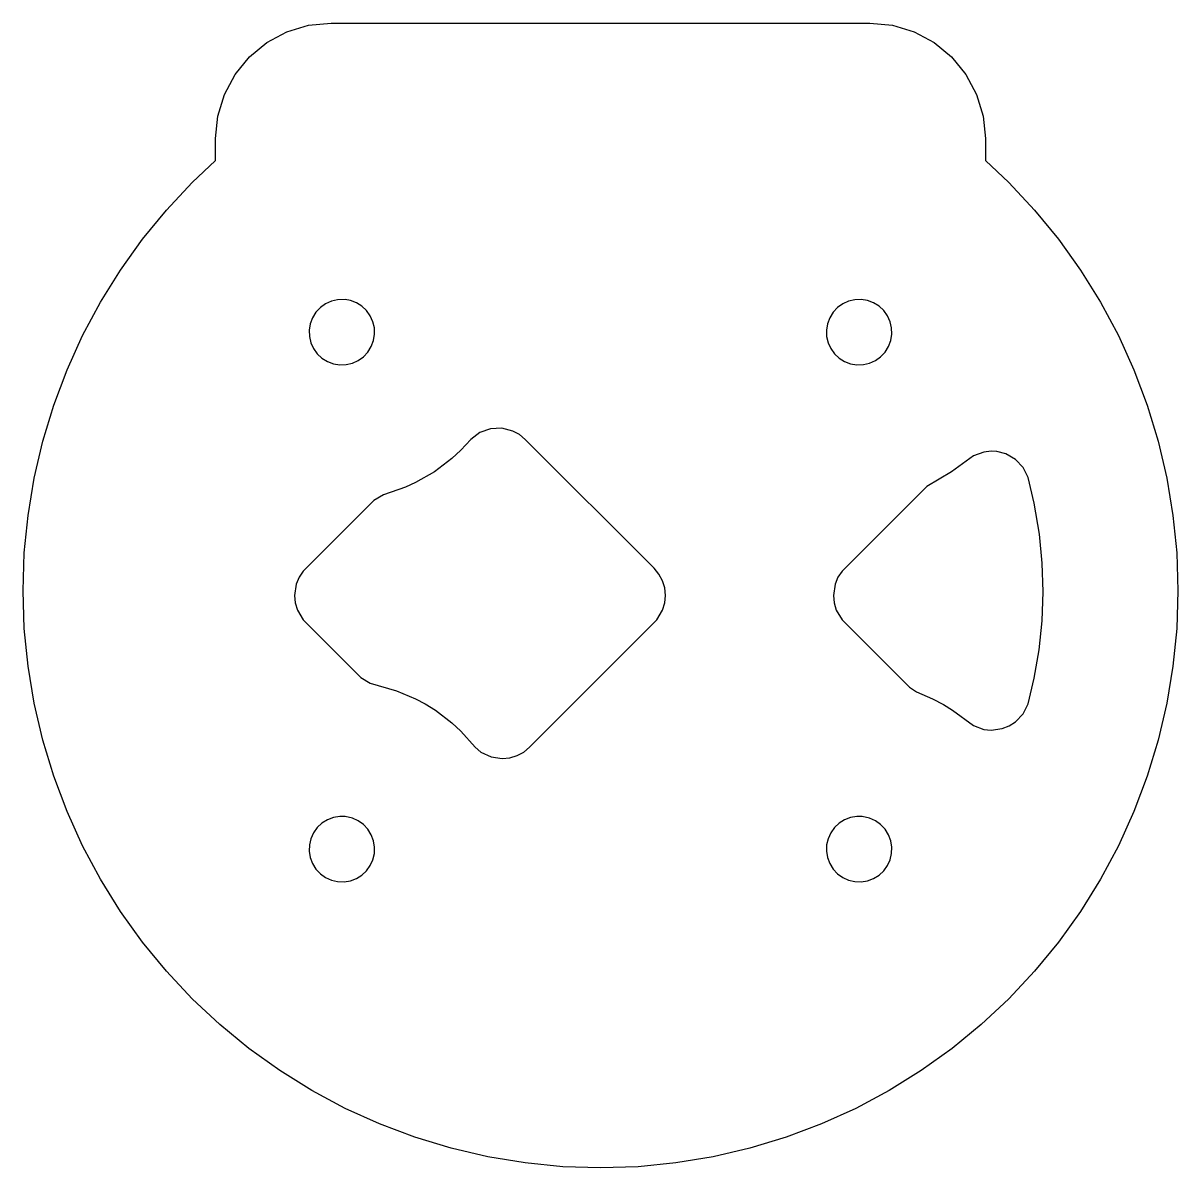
# Model space of a CAD drawing. Header units: millimetres. Extents: x 0 to 60, y 0 to 59.5.
import ezdxf

# ---------------------------------------------------------------- set-up
doc = ezdxf.new("R2010")
doc.units = ezdxf.units.MM
doc.layers.add('CUT', color=1, linetype='Continuous')

msp = doc.modelspace()

# ---------------------------------------------------------------- linework, layer by layer
at = {"layer": 'CUT'}
for points in [[(16, 59.5), (44, 59.5), (45.171, 59.385), (46.296, 59.043), (47.333, 58.489), (48.243, 57.743), (48.989, 56.833), (49.543, 55.796), (49.885, 54.671), (50, 53.5), (50, 52.35), (51.213, 51.213), (52.555, 49.78), (53.801, 48.263), (54.944, 46.667), (55.981, 45), (56.906, 43.269), (57.716, 41.481), (58.408, 39.643), (58.978, 37.765), (59.424, 35.853), (59.743, 33.916), (59.936, 31.962), (60, 30), (59.936, 28.038), (59.743, 26.084), (59.424, 24.147), (58.978, 22.235), (58.408, 20.357), (57.716, 18.519), (56.906, 16.731), (55.981, 15), (54.944, 13.333), (53.801, 11.737), (52.555, 10.22), (51.213, 8.787), (49.78, 7.445), (48.263, 6.199), (46.667, 5.056), (45, 4.019), (43.269, 3.094), (41.481, 2.284), (39.643, 1.592), (37.765, 1.022), (35.853, 0.576), (33.916, 0.257), (31.962, 0.064), (30, 0), (28.038, 0.064), (26.084, 0.257), (24.147, 0.576), (22.235, 1.022), (20.357, 1.592), (18.519, 2.284), (16.731, 3.094), (15, 4.019), (13.333, 5.056), (11.737, 6.199), (10.22, 7.445), (8.787, 8.787), (7.445, 10.22), (6.199, 11.737), (5.056, 13.333), (4.019, 15), (3.094, 16.731), (2.284, 18.519), (1.592, 20.357), (1.022, 22.235), (0.576, 24.147), (0.257, 26.084), (0.064, 28.038), (0, 30), (0.064, 31.962), (0.257, 33.916), (0.576, 35.853), (1.022, 37.765), (1.592, 39.643), (2.284, 41.481), (3.094, 43.269), (4.019, 45), (5.056, 46.667), (6.199, 48.263), (7.445, 49.78), (8.787, 51.213), (10, 52.35), (10, 53.5), (10.115, 54.671), (10.457, 55.796), (11.011, 56.833), (11.757, 57.743), (12.667, 58.489), (13.704, 59.043), (14.829, 59.385), (16, 59.5)], [(16.732, 45.126), (16.343, 45.12), (16.019, 45.045), (15.715, 44.907), (15.444, 44.713), (15.216, 44.47), (15.04, 44.187), (14.923, 43.875), (14.869, 43.546), (14.88, 43.213), (14.955, 42.889), (15.093, 42.585), (15.287, 42.314), (15.53, 42.086), (15.813, 41.91), (16.125, 41.793), (16.454, 41.739), (16.787, 41.75), (17.111, 41.825), (17.415, 41.963), (17.686, 42.157), (17.914, 42.4), (18.09, 42.683), (18.207, 42.995), (18.261, 43.324), (18.25, 43.657), (18.175, 43.981), (18.037, 44.285), (17.843, 44.556), (17.6, 44.784), (17.317, 44.96), (17.005, 45.077), (16.732, 45.126)], [(43.546, 45.131), (43.213, 45.12), (42.889, 45.045), (42.585, 44.907), (42.314, 44.713), (42.086, 44.47), (41.91, 44.187), (41.793, 43.875), (41.739, 43.546), (41.75, 43.213), (41.825, 42.889), (41.963, 42.585), (42.157, 42.314), (42.4, 42.086), (42.683, 41.91), (42.995, 41.793), (43.324, 41.739), (43.657, 41.75), (43.981, 41.825), (44.285, 41.963), (44.556, 42.157), (44.784, 42.4), (44.96, 42.683), (45.077, 42.995), (45.131, 43.324), (45.12, 43.657), (45.045, 43.981), (44.907, 44.285), (44.713, 44.556), (44.47, 44.784), (44.187, 44.96), (43.875, 45.077), (43.546, 45.131)], [(24.87, 38.441), (24.284, 38.412), (23.731, 38.215), (23.26, 37.865), (22.742, 37.304), (22.278, 36.87), (21.373, 36.181), (20.385, 35.615), (19.865, 35.382), (18.726, 34.99), (18.222, 34.688), (14.555, 31.021), (14.337, 30.695), (14.187, 30.332), (14.101, 29.752), (14.139, 29.362), (14.253, 28.987), (14.555, 28.483), (17.553, 25.484), (18.024, 25.192), (19.393, 24.795), (20.385, 24.385), (20.888, 24.118), (21.427, 23.783), (22.278, 23.13), (22.742, 22.696), (23.483, 21.862), (23.787, 21.614), (24.317, 21.363), (24.898, 21.277), (25.288, 21.315), (25.663, 21.429), (26.009, 21.614), (26.312, 21.862), (32.919, 28.483), (33.221, 28.987), (33.334, 29.362), (33.373, 29.752), (33.334, 30.142), (33.221, 30.517), (33.036, 30.863), (32.787, 31.166), (26.088, 37.865), (25.785, 38.114), (25.439, 38.299), (24.87, 38.441)], [(50.59, 37.227), (50.301, 37.247), (49.918, 37.206), (49.375, 37.008), (48.243, 36.181), (46.949, 35.412), (42.555, 31.021), (42.337, 30.695), (42.187, 30.332), (42.101, 29.752), (42.139, 29.362), (42.253, 28.987), (42.555, 28.483), (46.061, 24.979), (46.418, 24.749), (47.255, 24.385), (47.815, 24.085), (48.297, 23.783), (49.375, 22.992), (49.918, 22.794), (50.301, 22.753), (50.874, 22.83), (51.233, 22.972), (51.558, 23.179), (51.956, 23.598), (52.218, 24.113), (52.54, 25.45), (52.789, 26.934), (52.941, 28.431), (52.994, 29.935), (52.949, 31.439), (52.806, 32.936), (52.54, 34.55), (52.218, 35.887), (51.956, 36.402), (51.558, 36.821), (51.057, 37.108), (50.59, 37.227)], [(16.732, 18.256), (16.454, 18.261), (16.125, 18.207), (15.813, 18.09), (15.53, 17.914), (15.287, 17.686), (15.093, 17.415), (14.955, 17.111), (14.88, 16.787), (14.869, 16.454), (14.923, 16.125), (15.04, 15.813), (15.216, 15.53), (15.444, 15.287), (15.715, 15.093), (16.019, 14.955), (16.343, 14.88), (16.676, 14.869), (17.005, 14.923), (17.317, 15.04), (17.6, 15.216), (17.843, 15.444), (18.037, 15.715), (18.175, 16.019), (18.25, 16.343), (18.261, 16.676), (18.207, 17.005), (18.09, 17.317), (17.914, 17.6), (17.686, 17.843), (17.415, 18.037), (17.111, 18.175), (16.732, 18.256)], [(43.602, 18.256), (43.324, 18.261), (42.995, 18.207), (42.683, 18.09), (42.4, 17.914), (42.157, 17.686), (41.963, 17.415), (41.825, 17.111), (41.75, 16.787), (41.739, 16.454), (41.793, 16.125), (41.91, 15.813), (42.086, 15.53), (42.314, 15.287), (42.585, 15.093), (42.889, 14.955), (43.213, 14.88), (43.546, 14.869), (43.875, 14.923), (44.187, 15.04), (44.47, 15.216), (44.713, 15.444), (44.907, 15.715), (45.045, 16.019), (45.12, 16.343), (45.131, 16.676), (45.077, 17.005), (44.96, 17.317), (44.784, 17.6), (44.556, 17.843), (44.285, 18.037), (43.981, 18.175), (43.602, 18.256)]]:
    msp.add_lwpolyline(points, close=True, dxfattribs=at)

doc.saveas('drawing.dxf')
